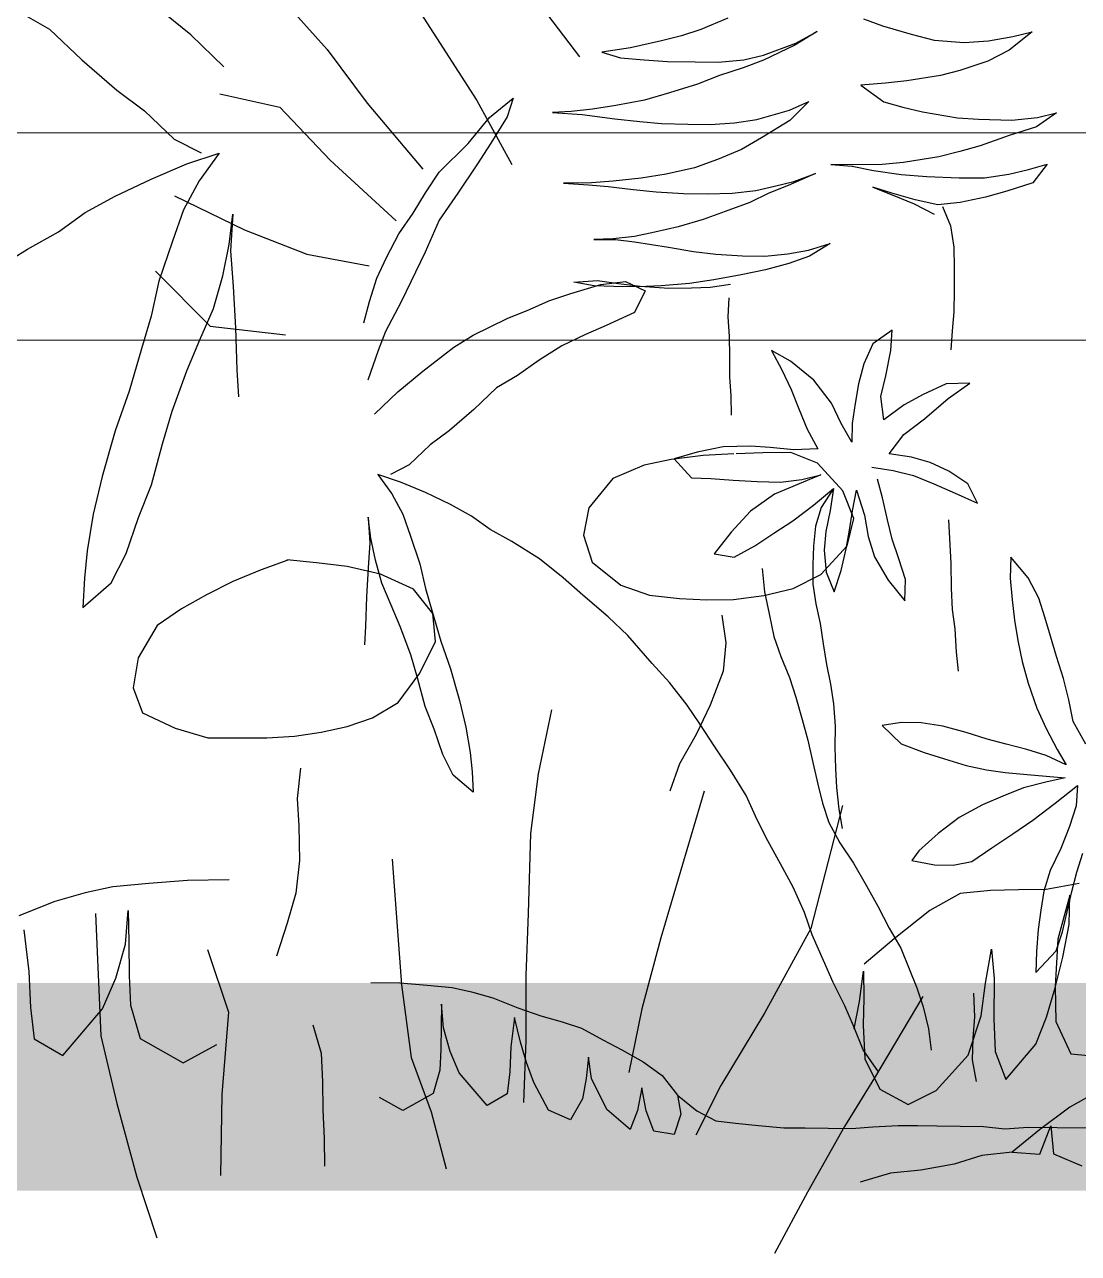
# Model space of a CAD drawing. Header units: metres. Extents: x -58 to 722, y -1100 to 345.
# Drawn here: x 31.8569 to 32.1108, y 103.9313 to 104.2276 of the extents above; entities that cross this region are included whole.
import ezdxf

# ---------------------------------------------------------------- set-up
doc = ezdxf.new("R2010")
doc.units = ezdxf.units.M
doc.header["$MEASUREMENT"] = 0
doc.layers.add('FSR_ARQ_002MURO', color=150, linetype='Continuous', lineweight=30)
doc.layers.add('FSR_ARQ_013VENTANAS', color=4, linetype='Continuous', lineweight=5)
doc.layers.add('FSR_ARQ_005VEGETACION', color=64, linetype='Continuous')

# ---------------------------------------------------------------- blocks, each defined once
blk = doc.blocks.new('arbustos 01')
at = {"layer": 'FSR_ARQ_005VEGETACION', "color": 104}
for p, q in [((189.58722, -31.78852), (189.57148, -31.80618)), ((188.81311, -31.80223), (188.82279, -31.79433)), ((188.85901, -31.79601), (188.85091, -31.80069)), ((189.51535, -31.79314), (189.50394, -31.80813)), ((189.54717, -31.79523), (189.53139, -31.81981)), ((188.80427, -31.81083), (188.81311, -31.80223)), ((188.85091, -31.80069), (188.84225, -31.80895)), ((188.84225, -31.80895), (188.83291, -31.81703)), ((189.57148, -31.80618), (189.56078, -31.82049)), ((188.83291, -31.81703), (188.82548, -31.82257)), ((189.60017, -31.81806), (189.58414, -31.82155)), ((188.70549, -31.82213), (188.71123, -31.82277)), ((189.53139, -31.81981), (189.522, -31.83692)), ((189.56078, -31.82049), (189.54584, -31.83816)), ((189.58414, -31.82155), (189.57066, -31.8358)), ((188.66752, -31.82576), (188.66153, -31.82488)), ((188.69286, -31.82541), (188.68701, -31.82597)), ((188.69955, -31.82472), (188.69286, -31.82541)), ((188.70826, -31.82353), (188.69955, -31.82472)), ((188.71626, -31.82306), (188.70826, -31.82353)), ((188.71123, -31.82277), (188.71626, -31.82306)), ((188.72835, -31.82414), (188.73275, -31.83126)), ((188.73884, -31.83129), (188.73313, -31.82432)), ((188.82548, -31.82257), (188.81752, -31.83016)), ((188.67399, -31.82627), (188.66752, -31.82576)), ((188.67996, -31.82619), (188.67399, -31.82627)), ((188.68701, -31.82597), (188.67996, -31.82619)), ((188.66029, -31.8298), (188.66559, -31.83296)), ((188.73275, -31.83126), (188.73653, -31.83706)), ((188.7466, -31.83896), (188.73884, -31.83129)), ((188.81752, -31.83016), (188.81028, -31.83382)), ((188.66559, -31.83296), (188.67208, -31.83562)), ((188.81418, -31.83678), (188.8055, -31.83393)), ((188.8055, -31.83393), (188.81087, -31.84135)), ((188.67208, -31.83562), (188.67821, -31.83781)), ((188.67821, -31.83781), (188.68576, -31.8395)), ((188.73653, -31.83706), (188.74154, -31.84464)), ((188.8237, -31.84084), (188.81418, -31.83678)), ((189.57066, -31.8358), (189.55299, -31.85204)), ((188.68576, -31.8395), (188.69247, -31.8406)), ((188.69247, -31.8406), (188.70001, -31.84145)), ((188.70001, -31.84145), (188.70576, -31.84185)), ((188.70576, -31.84185), (188.71329, -31.84199)), ((188.71329, -31.84199), (188.7066, -31.84244)), ((188.75026, -31.84453), (188.7466, -31.83896)), ((188.81087, -31.84135), (188.81504, -31.84911)), ((188.83338, -31.84542), (188.8237, -31.84084)), ((188.65834, -31.84465), (188.66339, -31.84709)), ((188.66814, -31.84464), (188.66179, -31.84389)), ((188.67483, -31.84478), (188.66814, -31.84464)), ((188.68117, -31.8447), (188.67483, -31.84478)), ((188.68846, -31.84424), (188.68117, -31.8447)), ((188.69466, -31.84368), (188.68846, -31.84424)), ((188.70135, -31.84287), (188.69466, -31.84368)), ((188.7066, -31.84244), (188.70135, -31.84287)), ((188.74154, -31.84464), (188.74654, -31.85187)), ((188.75356, -31.84998), (188.75026, -31.84453)), ((188.84136, -31.8498), (188.83338, -31.84542)), ((189.61231, -31.84538), (189.59365, -31.85444)), ((188.61179, -31.84819), (188.60968, -31.85337)), ((188.6194, -31.84745), (188.61406, -31.85027)), ((188.66339, -31.84709), (188.67, -31.84951)), ((188.67, -31.84951), (188.67589, -31.8517)), ((188.67589, -31.8517), (188.68261, -31.85364)), ((188.74654, -31.85187), (188.75036, -31.86042)), ((188.75734, -31.85555), (188.75356, -31.84998)), ((188.80277, -31.85834), (188.80185, -31.85029)), ((188.80185, -31.85029), (188.80241, -31.86005)), ((188.81504, -31.84911), (188.818, -31.85752)), ((188.84847, -31.85503), (188.84136, -31.8498)), ((188.60968, -31.85337), (188.6088, -31.85912)), ((188.68261, -31.85364), (188.68884, -31.85511)), ((188.68884, -31.85511), (188.69424, -31.85624)), ((188.85678, -31.85959), (188.84847, -31.85503)), ((189.59365, -31.85444), (189.57688, -31.86099)), ((188.64766, -31.85986), (188.6419, -31.85814)), ((188.6419, -31.85814), (188.64745, -31.86153)), ((188.69426, -31.85767), (188.68519, -31.85911)), ((188.69424, -31.85624), (188.69998, -31.85688)), ((188.69939, -31.857), (188.69426, -31.85767)), ((188.70513, -31.85704), (188.69939, -31.857)), ((188.69998, -31.85688), (188.70513, -31.85704)), ((188.76066, -31.86184), (188.75734, -31.85555)), ((188.80454, -31.86674), (188.80277, -31.85834)), ((188.818, -31.85752), (188.82162, -31.86817)), ((188.6088, -31.85912), (188.60864, -31.86462)), ((188.64745, -31.86153), (188.65297, -31.86349)), ((188.65318, -31.86086), (188.64766, -31.85986)), ((188.6594, -31.86149), (188.65318, -31.86086)), ((188.66538, -31.86141), (188.6594, -31.86149)), ((188.67254, -31.86095), (188.66538, -31.86141)), ((188.67851, -31.86027), (188.67254, -31.86095)), ((188.68519, -31.85911), (188.67851, -31.86027)), ((188.75036, -31.86042), (188.75417, -31.86838)), ((188.76324, -31.86742), (188.76066, -31.86184)), ((188.80241, -31.86005), (188.80176, -31.86961)), ((188.86747, -31.86623), (188.85678, -31.85959)), ((189.57688, -31.86099), (189.56019, -31.86409)), ((188.60864, -31.86462), (188.60872, -31.87071)), ((188.65297, -31.86349), (188.65921, -31.8652)), ((188.65921, -31.8652), (188.66569, -31.86655)), ((188.66569, -31.86655), (188.673, -31.86788)), ((188.673, -31.86788), (188.67958, -31.86887)), ((188.69667, -31.86832), (188.69145, -31.87079)), ((188.70326, -31.86907), (188.69667, -31.86832)), ((188.7042, -31.86805), (188.69859, -31.86885)), ((188.71054, -31.86845), (188.7042, -31.86805)), ((188.70506, -31.86948), (188.71054, -31.86845)), ((188.75417, -31.86838), (188.75675, -31.87373)), ((188.76524, -31.87361), (188.76324, -31.86742)), ((188.80698, -31.8755), (188.80454, -31.86674)), ((188.82162, -31.86817), (188.82371, -31.87761)), ((189.61743, -31.86555), (189.60278, -31.88027)), ((188.60872, -31.87071), (188.6088, -31.87645)), ((188.67398, -31.86978), (188.66859, -31.86902)), ((188.679, -31.86995), (188.67398, -31.86978)), ((188.6851, -31.87011), (188.679, -31.86995)), ((188.67958, -31.86887), (188.68712, -31.86948)), ((188.69274, -31.86953), (188.6851, -31.87011)), ((188.68712, -31.86948), (188.69311, -31.86976)), ((188.69145, -31.87079), (188.69427, -31.87661)), ((188.69859, -31.86885), (188.69274, -31.86953)), ((188.69311, -31.86976), (188.6998, -31.86967)), ((188.6998, -31.86967), (188.70506, -31.86948)), ((188.7113, -31.87147), (188.70326, -31.86907)), ((188.71718, -31.87343), (188.7113, -31.87147)), ((188.80176, -31.86961), (188.8011, -31.88072)), ((188.66901, -31.8727), (188.66931, -31.87778)), ((188.72235, -31.87575), (188.71718, -31.87343)), ((188.75675, -31.87373), (188.76093, -31.88168)), ((188.76675, -31.87933), (188.76524, -31.87361)), ((188.6088, -31.87645), (188.60923, -31.88147)), ((188.66931, -31.87778), (188.6689, -31.88305)), ((188.69427, -31.87661), (188.70185, -31.88009)), ((188.72836, -31.87817), (188.72235, -31.87575)), ((188.73751, -31.88271), (188.72836, -31.87817)), ((188.81063, -31.88393), (188.80698, -31.8755)), ((188.82371, -31.87761), (188.82633, -31.88636)), ((188.60923, -31.88147), (188.60954, -31.8866)), ((188.62568, -31.88674), (188.62524, -31.88137)), ((188.62524, -31.88137), (188.63043, -31.885)), ((188.70185, -31.88009), (188.70738, -31.88252)), ((188.8011, -31.88072), (188.80077, -31.892)), ((189.60278, -31.88027), (189.58264, -31.88259)), ((188.6689, -31.88305), (188.66885, -31.88831)), ((188.70738, -31.88252), (188.71376, -31.88555)), ((188.74269, -31.88587), (188.73751, -31.88271)), ((188.76093, -31.88168), (188.76291, -31.88679)), ((188.81411, -31.89218), (188.81063, -31.88393)), ((188.62696, -31.89354), (188.62568, -31.88674)), ((188.63043, -31.885), (188.6329, -31.89035)), ((188.65249, -31.88961), (188.65759, -31.88679)), ((188.65759, -31.88679), (188.6548, -31.89196)), ((188.71376, -31.88555), (188.71979, -31.88941)), ((188.75091, -31.89233), (188.74269, -31.88587)), ((188.76291, -31.88679), (188.76565, -31.89476)), ((188.82633, -31.88636), (188.82959, -31.89769)), ((188.6329, -31.89035), (188.63429, -31.89571)), ((188.64623, -31.89471), (188.65249, -31.88961)), ((188.66885, -31.88831), (188.66881, -31.89381)), ((188.71979, -31.88941), (188.72558, -31.89351)), ((188.62835, -31.89914), (188.62696, -31.89354)), ((188.64153, -31.90087), (188.64623, -31.89471)), ((188.6548, -31.89196), (188.65236, -31.89726)), ((188.66881, -31.89381), (188.66852, -31.89895)), ((188.72558, -31.89351), (188.73125, -31.89678)), ((188.75768, -31.89786), (188.75091, -31.89233)), ((188.80077, -31.892), (188.80034, -31.89917)), ((188.81807, -31.90301), (188.81411, -31.89218)), ((188.61031, -31.89962), (188.60452, -31.89552)), ((188.60452, -31.89552), (188.61085, -31.89567)), ((188.61085, -31.89567), (188.61699, -31.89857)), ((188.63429, -31.89571), (188.63519, -31.90096)), ((188.65236, -31.89726), (188.65028, -31.90243)), ((188.73125, -31.89678), (188.7373, -31.90256)), ((188.76386, -31.90387), (188.75768, -31.89786)), ((188.82959, -31.89769), (188.83338, -31.90834)), ((188.6166, -31.90504), (188.61031, -31.89962)), ((188.61699, -31.89857), (188.62205, -31.90137)), ((188.62205, -31.90137), (188.62748, -31.90537)), ((188.62748, -31.90537), (188.62835, -31.89914)), ((188.63519, -31.90096), (188.63598, -31.90633)), ((188.63897, -31.90629), (188.64153, -31.90087)), ((188.66852, -31.89895), (188.66835, -31.90409)), ((188.65028, -31.90243), (188.64808, -31.90784)), ((188.7373, -31.90256), (188.74383, -31.90821)), ((188.82068, -31.91176), (188.81807, -31.90301)), ((188.62216, -31.90926), (188.6166, -31.90504)), ((188.63598, -31.90633), (188.63605, -31.91135)), ((188.63605, -31.91135), (188.63897, -31.90629)), ((188.64808, -31.90784), (188.64516, -31.91313)), ((188.62605, -31.91447), (188.62216, -31.90926)), ((188.74383, -31.90821), (188.74903, -31.91208)), ((188.83338, -31.90834), (188.83681, -31.92053)), ((188.62009, -31.91539), (188.62605, -31.91447)), ((188.64516, -31.91313), (188.65162, -31.91341)), ((188.65162, -31.91341), (188.65795, -31.91272)), ((188.65795, -31.91272), (188.6632, -31.91241)), ((188.6632, -31.91241), (188.6705, -31.91255)), ((188.6705, -31.91255), (188.67745, -31.91401)), ((188.67745, -31.91401), (188.68369, -31.91584)), ((188.74903, -31.91208), (188.7546, -31.91739)), ((188.82361, -31.92274), (188.82068, -31.91176)), ((189.44014, -31.91699), (189.44732, -31.91407)), ((189.44732, -31.91407), (189.45478, -31.91417)), ((189.45478, -31.91417), (189.46191, -31.91443)), ((189.46255, -31.91444), (189.47079, -31.91487)), ((188.6101, -31.91911), (188.61509, -31.91677)), ((188.61509, -31.91677), (188.62009, -31.91539)), ((188.68369, -31.91584), (188.67898, -31.92092)), ((188.7546, -31.91739), (188.75965, -31.91995)), ((189.43338, -31.92436), (189.44014, -31.91699)), ((189.47079, -31.91487), (189.47935, -31.91594)), ((189.47935, -31.91594), (189.48662, -31.91746)), ((189.48662, -31.91746), (189.49498, -31.92107)), ((188.605, -31.92253), (188.6101, -31.91911)), ((188.61956, -31.9203), (188.61409, -31.92252)), ((188.62504, -31.91891), (188.61956, -31.9203)), ((188.63076, -31.91799), (188.62504, -31.91891)), ((188.64946, -31.92132), (188.64442, -31.92008)), ((188.64442, -31.92008), (188.65019, -31.92251)), ((188.67384, -31.92111), (188.66787, -31.92155)), ((188.67898, -31.92092), (188.67384, -31.92111)), ((188.75693, -31.92202), (188.763, -31.92002)), ((188.763, -31.92002), (188.75925, -31.92521)), ((188.83681, -31.92053), (188.83923, -31.93065)), ((189.49498, -31.92107), (189.50138, -31.92893)), ((188.60244, -31.9277), (188.605, -31.92253)), ((188.61409, -31.92252), (188.60838, -31.92499)), ((188.62789, -31.92628), (188.62925, -31.92124)), ((188.63479, -31.92415), (188.63273, -31.93088)), ((188.63594, -31.92976), (188.63479, -31.92415)), ((188.64632, -31.92818), (188.641, -31.92371)), ((188.641, -31.92371), (188.64192, -31.92968)), ((188.641, -31.92371), (188.6443, -31.92881)), ((188.6552, -31.92208), (188.64946, -31.92132)), ((188.65019, -31.92251), (188.6568, -31.92529)), ((188.66142, -31.92188), (188.6552, -31.92208)), ((188.66787, -31.92155), (188.66142, -31.92188)), ((188.75028, -31.92486), (188.75693, -31.92202)), ((188.82708, -31.93151), (188.82361, -31.92274)), ((189.43042, -31.93177), (189.43338, -31.92436)), ((188.60838, -31.92499), (188.60244, -31.9277)), ((188.62653, -31.93216), (188.62789, -31.92628)), ((188.6568, -31.92529), (188.6632, -31.92986)), ((188.74351, -31.92806), (188.75028, -31.92486)), ((188.75925, -31.92521), (188.75633, -31.93063)), ((188.63273, -31.93088), (188.63173, -31.93663)), ((188.63673, -31.93489), (188.63594, -31.92976)), ((188.64192, -31.92968), (188.64307, -31.93528)), ((188.6443, -31.92881), (188.6458, -31.93381)), ((188.65188, -31.93241), (188.64632, -31.92818)), ((188.6632, -31.92986), (188.66841, -31.93541)), ((188.73793, -31.93112), (188.74351, -31.92806)), ((188.75633, -31.93063), (188.75426, -31.93652)), ((188.83923, -31.93065), (188.84081, -31.94042)), ((189.50138, -31.92893), (189.50287, -31.93625)), ((188.61015, -31.93214), (188.6096, -31.94386)), ((188.62529, -31.93731), (188.62653, -31.93216)), ((188.6458, -31.93381), (188.64635, -31.93918)), ((188.65694, -31.93569), (188.65188, -31.93241)), ((188.73296, -31.93477), (188.73793, -31.93112)), ((188.76491, -31.93709), (188.76555, -31.93146)), ((188.76555, -31.93146), (188.76516, -31.93828)), ((188.83037, -31.94113), (188.82708, -31.93151)), ((189.43222, -31.9391), (189.43042, -31.93177)), ((188.62345, -31.9426), (188.62529, -31.93731)), ((188.63173, -31.93663), (188.63001, -31.94203)), ((188.63763, -31.93989), (188.63673, -31.93489)), ((188.64307, -31.93528), (188.6435, -31.94029)), ((188.66201, -31.93909), (188.65694, -31.93569)), ((188.66841, -31.93541), (188.67292, -31.94121)), ((188.72714, -31.93796), (188.73296, -31.93477)), ((188.75426, -31.93652), (188.75173, -31.94396)), ((188.76367, -31.94296), (188.76491, -31.93709)), ((189.50287, -31.93625), (189.50055, -31.94351)), ((188.63891, -31.94573), (188.63763, -31.93989)), ((188.6435, -31.94029), (188.64298, -31.94616)), ((188.64635, -31.93918), (188.64654, -31.9442)), ((188.66755, -31.94212), (188.66201, -31.93909)), ((188.71968, -31.94261), (188.72714, -31.93796)), ((188.76516, -31.93828), (188.76561, -31.94497)), ((188.84081, -31.94042), (188.84157, -31.94778)), ((189.43926, -31.94681), (189.43222, -31.9391)), ((188.58889, -31.94765), (188.59346, -31.94214)), ((188.59346, -31.94214), (188.59366, -31.94777)), ((188.6096, -31.94386), (188.60945, -31.95044)), ((188.62173, -31.94812), (188.62345, -31.9426)), ((188.63001, -31.94203), (188.62639, -31.9483)), ((188.64654, -31.9442), (188.64649, -31.94934)), ((188.67292, -31.94121), (188.66755, -31.94212)), ((188.71341, -31.94771), (188.71968, -31.94261)), ((188.75173, -31.94396), (188.75027, -31.95056)), ((188.76196, -31.94908), (188.76367, -31.94296)), ((188.83437, -31.94905), (188.83037, -31.94113)), ((189.50055, -31.94351), (189.49285, -31.9496)), ((189.56608, -31.9446), (189.57437, -31.94369)), ((189.57437, -31.94369), (189.58231, -31.94286)), ((189.58201, -31.94292), (189.58915, -31.9455)), ((188.64078, -31.95145), (188.63891, -31.94573)), ((188.64298, -31.94616), (188.64078, -31.95145)), ((188.66006, -31.94521), (188.65943, -31.95143)), ((188.76561, -31.94497), (188.76608, -31.95273)), ((189.44667, -31.95056), (189.43926, -31.94681)), ((189.54836, -31.95072), (189.55716, -31.94666)), ((189.55716, -31.94666), (189.56608, -31.9446)), ((189.58915, -31.9455), (189.59669, -31.94866)), ((188.58599, -31.95315), (188.58889, -31.94765)), ((188.59366, -31.94777), (188.59318, -31.95354)), ((188.60945, -31.95044), (188.60917, -31.95618)), ((188.62193, -31.95385), (188.62173, -31.94812)), ((188.62639, -31.9483), (188.62193, -31.95385)), ((188.64649, -31.94934), (188.64572, -31.95461)), ((188.70809, -31.95233), (188.71341, -31.94771)), ((188.75027, -31.95056), (188.74844, -31.95668)), ((188.75941, -31.95498), (188.76196, -31.94908)), ((188.84197, -31.95565), (188.83437, -31.94905)), ((188.84157, -31.94778), (188.84197, -31.95565)), ((189.45457, -31.95241), (189.44667, -31.95056)), ((189.49285, -31.9496), (189.4852, -31.95235)), ((189.54318, -31.95722), (189.54836, -31.95072)), ((189.59669, -31.94866), (189.60379, -31.95219)), ((188.58438, -31.95819), (188.58599, -31.95315)), ((188.59318, -31.95354), (188.59251, -31.95901)), ((188.65943, -31.95143), (188.65819, -31.95731)), ((188.70136, -31.95816), (188.70809, -31.95233)), ((188.76608, -31.95273), (188.7663, -31.96062)), ((189.46265, -31.95347), (189.45457, -31.95241)), ((189.46979, -31.95357), (189.46265, -31.95347)), ((189.47709, -31.95319), (189.46979, -31.95357)), ((189.4852, -31.95235), (189.47709, -31.95319)), ((189.60379, -31.95219), (189.6105, -31.95595)), ((188.60917, -31.95618), (188.60852, -31.96133)), ((188.64572, -31.95461), (188.6446, -31.95988)), ((188.65819, -31.95731), (188.65696, -31.96342)), ((188.74844, -31.95668), (188.74615, -31.9646)), ((188.75698, -31.96075), (188.75941, -31.95498)), ((189.54248, -31.96475), (189.54318, -31.95722)), ((189.6105, -31.95595), (189.61701, -31.96048)), ((188.58284, -31.96329), (188.58438, -31.95819)), ((188.59251, -31.95901), (188.59159, -31.96447)), ((188.6446, -31.95988), (188.64372, -31.96539)), ((188.69605, -31.96313), (188.70136, -31.95816)), ((188.7663, -31.96062), (188.76661, -31.96564)), ((189.46577, -31.95764), (189.46472, -31.96508)), ((189.61701, -31.96048), (189.62212, -31.96907)), ((188.58124, -31.96877), (188.58284, -31.96329)), ((188.60852, -31.96133), (188.60812, -31.96755)), ((188.65696, -31.96342), (188.65512, -31.96871)), ((188.68957, -31.97063), (188.69605, -31.96313)), ((188.75421, -31.96832), (188.75698, -31.96075)), ((188.59159, -31.96447), (188.59043, -31.97007)), ((188.64372, -31.96539), (188.64284, -31.9709)), ((188.74615, -31.9646), (188.74351, -31.97205)), ((189.46472, -31.96508), (189.4654, -31.97271)), ((189.54662, -31.97324), (189.54248, -31.96475)), ((188.5794, -31.97462), (188.58124, -31.96877)), ((188.59043, -31.97007), (188.58884, -31.97592)), ((188.60812, -31.96755), (188.6076, -31.9727)), ((188.65512, -31.96871), (188.65281, -31.97435)), ((188.75238, -31.97444), (188.75421, -31.96832)), ((189.62212, -31.96907), (189.62341, -31.97713)), ((188.64284, -31.9709), (188.64183, -31.97618)), ((188.68486, -31.97571), (188.68957, -31.97063)), ((188.74351, -31.97205), (188.74111, -31.98057)), ((189.4654, -31.97271), (189.46893, -31.9818)), ((189.55243, -31.98103), (189.54662, -31.97324)), ((188.57799, -31.9804), (188.5794, -31.97462)), ((188.58884, -31.97592), (188.58651, -31.98258)), ((188.64183, -31.97618), (188.64095, -31.98145)), ((188.65281, -31.97435), (188.65108, -31.97964)), ((188.68016, -31.98175), (188.68486, -31.97571)), ((188.75034, -31.98212), (188.75238, -31.97444)), ((188.57683, -31.98612), (188.57799, -31.9804)), ((188.65108, -31.97964), (188.64937, -31.98564)), ((189.62341, -31.97713), (189.62096, -31.98386)), ((188.58651, -31.98258), (188.58404, -31.98807)), ((188.64095, -31.98145), (188.64055, -31.98743)), ((188.67676, -31.98682), (188.68016, -31.98175)), ((188.74111, -31.98057), (188.73941, -31.98764)), ((188.74791, -31.98825), (188.75034, -31.98212)), ((189.46893, -31.9818), (189.47263, -31.98962)), ((189.51139, -31.98303), (189.51501, -32.00022)), ((189.55937, -31.98518), (189.55243, -31.98103)), ((188.57344, -31.99224), (188.57683, -31.98612)), ((188.61168, -31.98738), (188.61755, -31.98656)), ((188.61755, -31.98656), (188.62282, -31.98643)), ((188.62282, -31.98643), (188.62798, -31.98722)), ((188.64937, -31.98564), (188.64789, -31.99116)), ((188.67278, -31.99297), (188.67676, -31.98682)), ((189.56614, -31.98748), (189.55937, -31.98518)), ((189.62096, -31.98386), (189.61216, -31.98792)), ((188.58404, -31.98807), (188.58108, -31.99369)), ((188.59982, -31.99089), (188.6055, -31.98914)), ((188.6055, -31.98914), (188.61168, -31.98738)), ((188.62798, -31.98722), (188.6229, -31.99213)), ((188.64055, -31.98743), (188.64063, -31.99305)), ((188.73941, -31.98764), (188.73831, -31.99447)), ((188.74561, -31.99497), (188.74791, -31.98825)), ((189.47263, -31.98962), (189.47713, -31.99746)), ((189.57312, -31.98901), (189.56614, -31.98748)), ((189.58023, -31.99008), (189.57312, -31.98901)), ((189.58765, -31.99058), (189.58023, -31.99008)), ((189.61216, -31.98792), (189.60342, -31.99052)), ((188.5892, -31.9937), (188.59476, -31.9922)), ((188.59476, -31.9922), (188.59982, -31.99089)), ((188.6229, -31.99213), (188.61673, -31.99444)), ((188.64063, -31.99305), (188.64047, -31.99879)), ((188.64789, -31.99116), (188.64654, -31.99715)), ((188.66856, -31.99924), (188.67278, -31.99297)), ((189.59503, -31.99058), (189.58765, -31.99058)), ((189.60342, -31.99052), (189.59503, -31.99058)), ((188.58108, -31.99369), (188.57872, -31.99781)), ((188.57872, -31.99781), (188.58408, -31.99526)), ((188.58408, -31.99526), (188.5892, -31.9937)), ((188.6113, -31.99619), (188.60544, -31.99794)), ((188.61673, -31.99444), (188.6113, -31.99619)), ((188.73831, -31.99447), (188.73778, -31.99962)), ((188.74282, -32.00051), (188.74561, -31.99497)), ((188.59499, -31.99982), (188.58911, -32.00033)), ((188.6, -31.99913), (188.59499, -31.99982)), ((188.60544, -31.99794), (188.6, -31.99913)), ((188.64047, -31.99879), (188.64018, -32.00381)), ((188.64654, -31.99715), (188.64518, -32.00291)), ((188.66435, -32.006), (188.66856, -31.99924)), ((188.73778, -31.99962), (188.7375, -32.00512)), ((189.47713, -31.99746), (189.47973, -32.00479)), ((189.57859, -31.99868), (189.57954, -32.00681)), ((189.57859, -31.99868), (189.57954, -32.00681)), ((188.58159, -32.00806), (188.57563, -32.0033)), ((188.57563, -32.0033), (188.57602, -32.00875)), ((188.58403, -32.00084), (188.57895, -32.00128)), ((188.57895, -32.00128), (188.58411, -32.00245)), ((188.58911, -32.00033), (188.58403, -32.00084)), ((188.58411, -32.00245), (188.59008, -32.00391)), ((188.64518, -32.00291), (188.64394, -32.00807)), ((188.7375, -32.00512), (188.74282, -32.00051)), ((189.51501, -32.00022), (189.51704, -32.01615)), ((188.59008, -32.00391), (188.59569, -32.00613)), ((188.59569, -32.00613), (188.60112, -32.00848)), ((188.64018, -32.00381), (188.63954, -32.00968)), ((188.66145, -32.01249), (188.66435, -32.006)), ((189.47053, -32.00482), (189.48213, -32.04407)), ((189.47053, -32.00482), (189.48213, -32.04407)), ((188.57602, -32.00875), (188.57783, -32.01425)), ((188.5876, -32.01263), (188.58159, -32.00806)), ((188.60112, -32.00848), (188.60736, -32.01186)), ((188.63954, -32.00968), (188.63865, -32.01483)), ((188.64394, -32.00807), (188.64222, -32.01323)), ((189.43345, -32.0087), (189.44194, -32.04165)), ((189.43345, -32.0087), (189.44194, -32.04165)), ((189.57954, -32.00681), (189.57908, -32.01408)), ((189.57954, -32.00681), (189.57908, -32.01408)), ((188.59298, -32.01621), (188.5876, -32.01263)), ((188.60736, -32.01186), (188.61293, -32.01612)), ((188.64222, -32.01323), (188.6393, -32.01865)), ((188.65854, -32.01815), (188.66145, -32.01249)), ((188.57783, -32.01425), (188.58008, -32.02017)), ((188.59855, -32.01998), (188.59298, -32.01621)), ((188.61293, -32.01612), (188.61814, -32.02083)), ((189.51704, -32.01615), (189.51766, -32.03762)), ((189.57908, -32.01408), (189.5789, -32.02339)), ((189.57908, -32.01408), (189.5789, -32.02339)), ((188.6393, -32.01865), (188.63567, -32.02408)), ((188.65516, -32.02429), (188.65854, -32.01815)), ((188.57583, -32.02648), (188.57421, -32.02142)), ((188.58008, -32.02017), (188.58295, -32.02608)), ((188.60393, -32.02362), (188.59855, -32.01998)), ((188.61814, -32.02083), (188.62004, -32.0234)), ((189.55405, -32.02306), (189.55156, -32.05673)), ((189.55405, -32.02306), (189.55156, -32.05673)), ((188.57714, -32.03173), (188.57583, -32.02648)), ((188.58295, -32.02608), (188.5847, -32.03157)), ((188.60896, -32.02467), (188.60393, -32.02362)), ((188.61398, -32.0246), (188.60896, -32.02467)), ((188.62004, -32.0234), (188.61398, -32.0246)), ((188.63567, -32.02408), (188.63217, -32.03022)), ((188.65178, -32.03055), (188.65516, -32.02429)), ((189.5789, -32.02339), (189.57984, -32.03218)), ((189.5789, -32.02339), (189.57984, -32.03218)), ((188.80281, -32.02856), (188.81395, -32.02871)), ((188.81395, -32.02871), (188.82433, -32.02959)), ((188.82433, -32.02959), (188.83397, -32.03047)), ((189.37008, -32.02958), (189.37897, -32.03118)), ((188.57845, -32.03717), (188.57714, -32.03173)), ((188.5847, -32.03157), (188.58545, -32.0367)), ((188.63217, -32.03022), (188.62913, -32.03564)), ((188.64876, -32.03729), (188.65178, -32.03055)), ((188.83397, -32.03047), (188.84138, -32.03205)), ((188.84138, -32.03205), (188.84951, -32.03439)), ((189.37282, -32.04054), (189.37263, -32.0327)), ((189.37263, -32.0327), (189.37579, -32.0445)), ((189.37897, -32.03118), (189.38639, -32.03129)), ((189.38639, -32.03129), (189.39381, -32.03139)), ((189.39381, -32.03139), (189.40197, -32.03224)), ((189.40197, -32.03224), (189.41008, -32.0368)), ((189.57984, -32.03218), (189.58214, -32.04018)), ((189.57984, -32.03218), (189.58214, -32.04018)), ((188.62913, -32.03564), (188.6261, -32.04154)), ((188.84951, -32.03439), (188.85911, -32.03823)), ((188.5797, -32.04248), (188.57845, -32.03717)), ((188.58545, -32.0367), (188.58614, -32.0419)), ((188.64669, -32.04329), (188.64876, -32.03729)), ((188.82983, -32.03679), (188.82972, -32.04523)), ((188.83061, -32.04584), (188.82983, -32.03679)), ((189.41008, -32.0368), (189.41963, -32.04436)), ((189.51766, -32.03762), (189.51829, -32.05424)), ((189.63348, -32.03761), (189.63205, -32.07041)), ((189.63348, -32.03761), (189.63205, -32.07041)), ((188.58138, -32.0476), (188.5797, -32.04248)), ((188.58614, -32.0419), (188.58665, -32.04778)), ((188.6261, -32.04154), (188.62295, -32.04684)), ((188.8578, -32.04199), (188.85644, -32.05313)), ((189.37451, -32.04931), (189.37282, -32.04054)), ((189.44194, -32.04165), (189.4544, -32.06433)), ((189.44194, -32.04165), (189.4544, -32.06433)), ((189.58214, -32.04018), (189.58504, -32.049)), ((189.58214, -32.04018), (189.58504, -32.049)), ((188.64367, -32.05015), (188.64669, -32.04329)), ((188.82972, -32.04523), (188.82959, -32.05427)), ((188.8332, -32.05492), (188.83061, -32.04584)), ((189.37579, -32.0445), (189.37652, -32.05717)), ((189.41963, -32.04436), (189.4277, -32.05115)), ((189.48213, -32.04407), (189.48718, -32.0631)), ((189.48213, -32.04407), (189.48718, -32.0631)), ((188.58685, -32.05336), (188.58138, -32.0476)), ((188.58665, -32.04778), (188.58685, -32.05336)), ((188.62295, -32.04684), (188.61867, -32.05754)), ((189.37651, -32.05748), (189.37451, -32.04931)), ((189.39354, -32.04715), (189.39283, -32.05498)), ((189.39523, -32.05622), (189.39354, -32.04715)), ((189.60355, -32.04725), (189.59786, -32.06405)), ((189.60355, -32.04725), (189.59786, -32.06405)), ((188.64112, -32.05604), (188.64367, -32.05015)), ((188.63798, -32.0623), (188.64112, -32.05604)), ((188.76488, -32.05609), (188.75709, -32.0562)), ((188.82959, -32.05427), (188.82919, -32.06211)), ((188.83671, -32.06311), (188.8332, -32.05492)), ((188.85644, -32.05313), (188.85601, -32.06277)), ((189.39283, -32.05498), (189.39298, -32.06584)), ((189.42783, -32.05305), (189.42774, -32.06028)), ((189.42893, -32.0612), (189.42783, -32.05305)), ((189.51829, -32.05424), (189.51824, -32.07155)), ((188.60351, -32.05894), (188.60324, -32.06528)), ((188.61867, -32.05754), (188.61695, -32.06258)), ((188.73792, -32.05854), (188.73223, -32.06017)), ((188.74309, -32.05743), (188.73792, -32.05854)), ((188.74983, -32.05682), (188.74309, -32.05743)), ((188.75709, -32.0562), (188.74983, -32.05682)), ((189.37652, -32.05717), (189.37639, -32.06652)), ((189.37882, -32.06535), (189.37651, -32.05748)), ((189.39631, -32.06498), (189.39523, -32.05622)), ((189.55156, -32.05673), (189.54899, -32.07615)), ((189.55156, -32.05673), (189.54899, -32.07615)), ((188.61695, -32.06258), (188.61559, -32.06846)), ((188.63566, -32.06771), (188.63798, -32.0623)), ((188.73223, -32.06017), (188.72552, -32.06286)), ((188.74544, -32.06818), (188.74599, -32.06185)), ((188.74599, -32.06185), (188.74607, -32.06775)), ((188.82919, -32.06211), (188.82665, -32.07112)), ((189.41198, -32.05987), (189.42493, -32.0816)), ((189.41198, -32.05987), (189.42493, -32.0816)), ((189.42774, -32.06028), (189.42794, -32.06752)), ((189.43034, -32.06846), (189.42893, -32.0612)), ((188.60324, -32.06528), (188.60367, -32.07101)), ((188.71932, -32.06502), (188.71363, -32.06665)), ((188.72552, -32.06286), (188.71932, -32.06502)), ((188.72483, -32.07204), (188.72643, -32.06549)), ((188.72643, -32.06549), (188.72738, -32.07327)), ((188.84739, -32.07562), (188.83671, -32.06311)), ((188.85601, -32.06277), (188.85499, -32.0712)), ((189.38174, -32.07262), (189.37882, -32.06535)), ((189.39298, -32.06584), (189.39256, -32.07458)), ((189.39979, -32.07558), (189.39631, -32.06498)), ((189.4544, -32.06433), (189.46606, -32.08364)), ((189.4544, -32.06433), (189.46606, -32.08364)), ((189.48718, -32.0631), (189.49067, -32.08019)), ((189.48718, -32.0631), (189.49067, -32.08019)), ((189.59786, -32.06405), (189.59969, -32.08606)), ((189.59786, -32.06405), (189.59969, -32.08606)), ((188.61559, -32.06846), (188.61483, -32.07421)), ((188.633, -32.07408), (188.63566, -32.06771)), ((188.70846, -32.06828), (188.70279, -32.07147)), ((188.71363, -32.06665), (188.70846, -32.06828)), ((188.74363, -32.07453), (188.74544, -32.06818)), ((188.74607, -32.06775), (188.74615, -32.07407)), ((189.37639, -32.06652), (189.37235, -32.07521)), ((189.42794, -32.06752), (189.42751, -32.07656)), ((189.57535, -32.06741), (189.57305, -32.07505)), ((189.57535, -32.06741), (189.57305, -32.07505)), ((188.60367, -32.07101), (188.60387, -32.07675)), ((188.70279, -32.07147), (188.69764, -32.07414)), ((188.72322, -32.07755), (188.72483, -32.07204)), ((188.82665, -32.07112), (188.8151, -32.07759)), ((188.85499, -32.0712), (188.84739, -32.07562)), ((189.51824, -32.07155), (189.51887, -32.08818)), ((189.63205, -32.07041), (189.62777, -32.08849)), ((189.63205, -32.07041), (189.62777, -32.08849)), ((188.6289, -32.07999), (188.633, -32.07408)), ((188.69764, -32.07414), (188.69197, -32.07733)), ((188.72738, -32.07327), (188.72768, -32.08001)), ((188.74118, -32.08025), (188.74363, -32.07453)), ((188.74615, -32.07407), (188.74644, -32.07955)), ((188.8151, -32.07759), (188.80613, -32.07265)), ((189.37235, -32.07521), (189.3639, -32.076)), ((189.38975, -32.08208), (189.38174, -32.07262)), ((189.39256, -32.07458), (189.38975, -32.08208)), ((189.4084, -32.08505), (189.39979, -32.07558)), ((189.57305, -32.07505), (189.57273, -32.08272)), ((189.57305, -32.07505), (189.57273, -32.08272)), ((188.60387, -32.07675), (188.60275, -32.08262)), ((188.69197, -32.07733), (188.68683, -32.08103)), ((188.70578, -32.08179), (188.70655, -32.07609)), ((188.70655, -32.07609), (188.70726, -32.08177)), ((188.72119, -32.08284), (188.72322, -32.07755)), ((189.42751, -32.07656), (189.42348, -32.08465)), ((189.54899, -32.07615), (189.54359, -32.09075)), ((189.54899, -32.07615), (189.54359, -32.09075)), ((188.68683, -32.08103), (188.68275, -32.08628)), ((188.70168, -32.09006), (188.70578, -32.08179)), ((188.70726, -32.08177), (188.70818, -32.08724)), ((188.72768, -32.08001), (188.7284, -32.08591)), ((188.73371, -32.089), (188.74118, -32.08025)), ((188.74644, -32.07955), (188.74821, -32.08585)), ((189.42493, -32.0816), (189.43298, -32.09464)), ((189.42493, -32.0816), (189.43298, -32.09464)), ((188.69114, -32.09042), (188.69233, -32.08429)), ((188.69233, -32.08429), (188.69346, -32.09039)), ((188.71728, -32.09027), (188.72119, -32.08284)), ((189.36452, -32.08489), (189.37263, -32.08946)), ((189.41589, -32.08877), (189.4084, -32.08505)), ((189.42348, -32.08465), (189.41589, -32.08877)), ((189.46606, -32.08364), (189.47277, -32.097)), ((189.46606, -32.08364), (189.47277, -32.097)), ((189.57273, -32.08272), (189.57263, -32.09018)), ((189.57273, -32.08272), (189.57263, -32.09018)), ((188.68275, -32.08628), (188.67761, -32.0905)), ((188.68275, -32.08628), (188.68188, -32.09139)), ((188.70818, -32.08724), (188.71142, -32.09288)), ((188.7284, -32.08591), (188.73371, -32.089)), ((188.74821, -32.08585), (188.75628, -32.09038)), ((188.75628, -32.09038), (188.76256, -32.08692)), ((189.59969, -32.08606), (189.6, -32.1078)), ((189.59969, -32.08606), (189.6, -32.1078)), ((189.62777, -32.08849), (189.62246, -32.10824)), ((189.62777, -32.08849), (189.62246, -32.10824)), ((188.67761, -32.0905), (188.67246, -32.09317)), ((188.68188, -32.09139), (188.68364, -32.09684)), ((188.68911, -32.09593), (188.69114, -32.09042)), ((188.69346, -32.09039), (188.69543, -32.09542)), ((188.69543, -32.09542), (188.70168, -32.09006)), ((188.71142, -32.09288), (188.71728, -32.09027)), ((189.37263, -32.08946), (189.38071, -32.09551)), ((189.54359, -32.09075), (189.53959, -32.10602)), ((189.54359, -32.09075), (189.53959, -32.10602)), ((189.57263, -32.09018), (189.57231, -32.09785)), ((189.57263, -32.09018), (189.57231, -32.09785)), ((188.58112, -32.09493), (188.57229, -32.09505)), ((188.5889, -32.09482), (188.58112, -32.09493)), ((188.59514, -32.09526), (188.5889, -32.09482)), ((188.60084, -32.09466), (188.59514, -32.09526)), ((188.60707, -32.09458), (188.60084, -32.09466)), ((188.6133, -32.09449), (188.60707, -32.09458)), ((188.61849, -32.09442), (188.6133, -32.09449)), ((188.62368, -32.09435), (188.61849, -32.09442)), ((188.63043, -32.09478), (188.62368, -32.09435)), ((188.63615, -32.09522), (188.63043, -32.09478)), ((188.64238, -32.09514), (188.63615, -32.09522)), ((188.6486, -32.09505), (188.64238, -32.09514)), ((188.65431, -32.09497), (188.6486, -32.09505)), ((188.66105, -32.09436), (188.65431, -32.09497)), ((188.66727, -32.09376), (188.66105, -32.09436)), ((188.67246, -32.09317), (188.66727, -32.09376)), ((189.37771, -32.09447), (189.37701, -32.102)), ((189.38062, -32.10205), (189.37771, -32.09447)), ((189.38071, -32.09551), (189.38805, -32.10155)), ((189.43298, -32.09464), (189.44282, -32.11224)), ((189.43298, -32.09464), (189.44282, -32.11224)), ((188.68364, -32.09684), (188.68911, -32.09593)), ((189.57231, -32.09785), (189.5722, -32.1053)), ((189.57231, -32.09785), (189.5722, -32.1053)), ((189.37701, -32.102), (189.36942, -32.10522)), ((189.38805, -32.10155), (189.38062, -32.10205)), ((189.38805, -32.10155), (189.39621, -32.1024)), ((189.39621, -32.1024), (189.4036, -32.10473)), ((189.4036, -32.10473), (189.41249, -32.10633)), ((189.41249, -32.10633), (189.42065, -32.10719)), ((189.42065, -32.10719), (189.42878, -32.10953)), ((189.62246, -32.10824), (189.61704, -32.12446)), ((189.62246, -32.10824), (189.61704, -32.12446)), ((189.44282, -32.11224), (189.45166, -32.12865)), ((189.44282, -32.11224), (189.45166, -32.12865))]:
    blk.add_line(p, q, dxfattribs=at)
at = {"layer": 'FSR_ARQ_005VEGETACION', "color": 103}
for p, q in [((188.63296, -31.7979), (188.62784, -31.79976)), ((188.6693, -31.79776), (188.67651, -31.80077)), ((188.59298, -31.80262), (188.58782, -31.80138)), ((188.58782, -31.80138), (188.59398, -31.80631)), ((188.59945, -31.80385), (188.59298, -31.80262)), ((188.62022, -31.80201), (188.61403, -31.80365)), ((188.62784, -31.79976), (188.62022, -31.80201)), ((188.6511, -31.80446), (188.64532, -31.80131)), ((188.64532, -31.80131), (188.65134, -31.80494)), ((188.67651, -31.80077), (188.68167, -31.80249)), ((188.68167, -31.80249), (188.68707, -31.80386)), ((188.60603, -31.80424), (188.59945, -31.80385)), ((188.61403, -31.80365), (188.60603, -31.80424)), ((188.65975, -31.80769), (188.6511, -31.80446)), ((188.65134, -31.80494), (188.65977, -31.80901)), ((188.68707, -31.80386), (188.69534, -31.80566)), ((188.69534, -31.80566), (188.70301, -31.80687)), ((188.59398, -31.80631), (188.59964, -31.80923)), ((188.59964, -31.80923), (188.6072, -31.81175)), ((188.66502, -31.80894), (188.65975, -31.80769)), ((188.65977, -31.80901), (188.66517, -31.81109)), ((188.67185, -31.80956), (188.66502, -31.80894)), ((188.69168, -31.80893), (188.68547, -31.80938)), ((188.69801, -31.80837), (188.69168, -31.80893)), ((188.70301, -31.80687), (188.69801, -31.80837)), ((188.6072, -31.81175), (188.61236, -31.81312)), ((188.66517, -31.81109), (188.67154, -31.81315)), ((188.67806, -31.80948), (188.67185, -31.80956)), ((188.68547, -31.80938), (188.67806, -31.80948)), ((188.61236, -31.81312), (188.62135, -31.81455)), ((188.62135, -31.81455), (188.6271, -31.81519)), ((188.6271, -31.81519), (188.63368, -31.8157)), ((188.63368, -31.8157), (188.62752, -31.8202)), ((188.67154, -31.81315), (188.67743, -31.81546)), ((188.67743, -31.81546), (188.68487, -31.81775)), ((188.68487, -31.81775), (188.69159, -31.81969)), ((188.6224, -31.82159), (188.61716, -31.82286)), ((188.62752, -31.8202), (188.6224, -31.82159)), ((188.65277, -31.82237), (188.6476, -31.82005)), ((188.6476, -31.82005), (188.65269, -31.82512)), ((188.66153, -31.82488), (188.65277, -31.82237)), ((188.69159, -31.81969), (188.69926, -31.82114)), ((188.69926, -31.82114), (188.70549, -31.82213)), ((188.73313, -31.82432), (188.72673, -31.81914)), ((188.72673, -31.81914), (188.72835, -31.82414)), ((188.58634, -31.82435), (188.5813, -31.8231)), ((188.5813, -31.8231), (188.58661, -31.82686)), ((188.59328, -31.82509), (188.58634, -31.82435)), ((188.60212, -31.82485), (188.59328, -31.82509)), ((188.60774, -31.82442), (188.60212, -31.82485)), ((188.61716, -31.82286), (188.60774, -31.82442)), ((188.65269, -31.82512), (188.66029, -31.8298)), ((188.58661, -31.82686), (188.59393, -31.82915)), ((188.59393, -31.82915), (188.60174, -31.83191)), ((188.60174, -31.83191), (188.60714, -31.83351)), ((188.60714, -31.83351), (188.61278, -31.83487)), ((188.61278, -31.83487), (188.62224, -31.83641)), ((188.5888, -31.8383), (188.58376, -31.83682)), ((188.58376, -31.83682), (188.58765, -31.8419)), ((188.59407, -31.83955), (188.5888, -31.8383)), ((188.62224, -31.83641), (188.62799, -31.83693)), ((188.63028, -31.83858), (188.62288, -31.83963)), ((188.62799, -31.83693), (188.636, -31.83706)), ((188.636, -31.83742), (188.63028, -31.83858)), ((188.636, -31.83706), (188.64174, -31.83699)), ((188.64174, -31.83699), (188.636, -31.83742)), ((188.58765, -31.8419), (188.59461, -31.84408)), ((188.60054, -31.84053), (188.59407, -31.83955)), ((188.60736, -31.84056), (188.60054, -31.84053)), ((188.61596, -31.8402), (188.60736, -31.84056)), ((188.62288, -31.83963), (188.61596, -31.8402)), ((188.6516, -31.84151), (188.64583, -31.83932)), ((188.64583, -31.83932), (188.65317, -31.84257)), ((188.65676, -31.84276), (188.6516, -31.84151)), ((188.59461, -31.84408), (188.60025, -31.84568)), ((188.61915, -31.84638), (188.62534, -31.84462)), ((188.62487, -31.84522), (188.6194, -31.84745)), ((188.63046, -31.843), (188.62487, -31.84522)), ((188.62534, -31.84462), (188.63046, -31.843)), ((188.65317, -31.84257), (188.65834, -31.84465)), ((188.66179, -31.84389), (188.65676, -31.84276)), ((188.60025, -31.84568), (188.60709, -31.84714)), ((188.60709, -31.84714), (188.61307, -31.84777)), ((188.61307, -31.84777), (188.61915, -31.84638))]:
    blk.add_line(p, q, dxfattribs=at)

msp = doc.modelspace()

# ---------------------------------------------------------------- linework, layer by layer
at = {"layer": 'FSR_ARQ_002MURO', "lineweight": 0}
msp.add_line((35.41135, 104.15149), (31.53635, 104.15149), dxfattribs=at)
at = {"layer": 'FSR_ARQ_002MURO', "lineweight": 0, "const_width": 0.05}
msp.add_lwpolyline([(37.46135, 103.97149), (21.3503, 103.97149)], dxfattribs=at)
at = {"layer": 'FSR_ARQ_013VENTANAS', "lineweight": 0}
for points in [[(35.41135, 106.65149), (31.53635, 106.65149), (31.53635, 104.15149), (35.41135, 104.15149)], [(35.36135, 106.60149), (31.58635, 106.60149), (31.58635, 104.20149), (35.36135, 104.20149)]]:
    msp.add_lwpolyline(points, close=True, dxfattribs=at)

# ---------------------------------------------------------------- block references
at = {"layer": 'FSR_ARQ_005VEGETACION', "xscale": -0.9, "yscale": 0.9, "zscale": 0.9}
for p in [(201.82869, 132.84711), (202.5441, 132.84711)]:
    msp.add_blockref('arbustos 01', p, dxfattribs=at)

doc.saveas('drawing.dxf')
